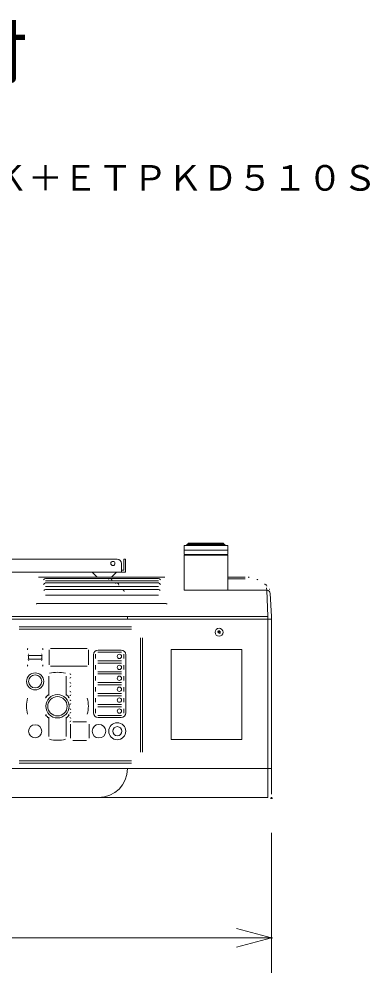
# Model space of a CAD drawing. Units: millimetres, scale not verified. Extents: x -63 to 62, y -56 to 57.
# Drawn here: x 36 to 56, y 2.3 to 56.8 of the extents above; entities that cross this region are included whole.
import ezdxf
from ezdxf.enums import TextEntityAlignment as Align

# ---------------------------------------------------------------- set-up
doc = ezdxf.new("R2010")
doc.units = ezdxf.units.MM
doc.header["$LTSCALE"] = 0.125
doc.header["$PDMODE"] = 32
doc.header["$PDSIZE"] = 0.0625
for name, color, linetype, lineweight in [('0-0_0', 7, 'Continuous', 18), ('0-5_GAIKEI', 7, 'Continuous', 18), ('0-6_SUNPO', 7, 'Continuous', 18), ('0-8_S1', 1, 'Continuous', 18)]:
    doc.layers.add(name, color=color, linetype=linetype, lineweight=lineweight)
for name, color, linetype in [('0-2_DEFPOINTS', 7, 'Continuous'), ('0-4_MOJI1', 7, 'Continuous'), ('0-7_TOUROKU', 7, 'Continuous')]:
    doc.layers.add(name, color=color, linetype=linetype)
doc.styles.add('ＭＳ ゴシック', font='')
doc.styles.get('ＭＳ ゴシック').set_extended_font_data('MS Gothic')

# ---------------------------------------------------------------- blocks, each defined once
blk = doc.blocks.new('_OPEN30')
at = {"layer": '0-0_0'}
blk.add_line((0, 0), (-1, 0), dxfattribs=at)
blk.add_lwpolyline([(-1, 0.26795), (0, 0), (-1, -0.26795)], dxfattribs=at)
blk = doc.blocks.new('D5')
at = {"layer": '0-2_DEFPOINTS'}
for p in [(13.0527, 10.2104), (53.0527, 10.2104), (53.0527, 2.2104)]:
    blk.add_point(p, dxfattribs=at)
at = {"layer": '0-6_SUNPO'}
for p, q in [((13.0527, 8.2104), (13.0527, 0.2104)), ((53.0527, 8.2104), (53.0527, 0.2104)), ((15.0527, 2.2104), (51.0527, 2.2104))]:
    blk.add_line(p, q, dxfattribs=at)
at = {"layer": '0-6_SUNPO', "xscale": 2, "yscale": 2, "rotation": 180}
blk.add_blockref('_OPEN30', (13.0527, 2.2104), dxfattribs=at)
at = {"layer": '0-6_SUNPO', "xscale": 2, "yscale": 2}
blk.add_blockref('_OPEN30', (53.0527, 2.2104), dxfattribs=at)
at = {"layer": '0-6_SUNPO', "style": 'ＭＳ ゴシック'}
blk.add_text('800', height=1.833, dxfattribs=at).set_placement((31.1777, 2.7104), align=Align.BOTTOM_LEFT)

msp = doc.modelspace()

# ---------------------------------------------------------------- linework, layer by layer
at = {"layer": '0-5_GAIKEI', "color": 1}
for p, q in [((45.5382, 26.6999), (45.6132, 26.7749)), ((47.7507, 26.7374), (45.5757, 26.7374)), ((45.6132, 26.7749), (47.7132, 26.7749)), ((45.6507, 26.7749), (45.6507, 26.8499)), ((45.6507, 26.8499), (47.6757, 26.8499)), ((47.6757, 26.7749), (47.6757, 26.8499)), ((47.7132, 26.7749), (47.7882, 26.6999)), ((45.4132, 26.4499), (47.9132, 26.4499)), ((47.9132, 26.1999), (45.4132, 26.1999)), ((45.6132, 26.1499), (45.6132, 26.1999)), ((46.6632, 26.1499), (46.6632, 26.1999)), ((47.7132, 26.1999), (47.7132, 26.1499)), ((45.4132, 26.1499), (47.9132, 26.1499)), ((37.4882, 24.825), (43.9382, 24.825)), ((37.4882, 24.6788), (43.9382, 24.6788)), ((37.4882, 24.5639), (43.9382, 24.5639)), ((47.9132, 24.8055), (48.9132, 24.8055)), ((37.4882, 24.3543), (43.9382, 24.3543)), ((37.4882, 24.1989), (43.9382, 24.1989)), ((45.4132, 24.1499), (50.1448, 24.1499)), ((50.0642, 24.4587), (50.136, 24.465)), ((50.1448, 24.1499), (50.1358, 24.2951)), ((50.1432, 24.3831), (50.136, 24.465)), ((50.1448, 24.1499), (50.2139, 22.6499)), ((37.4882, 23.8588), (43.9382, 23.8588)), ((36.9857, 23.3937), (44.3862, 23.3937)), ((50.2132, 22.6499), (13.9132, 22.6499)), ((14.1132, 22.4999), (50.2132, 22.4999)), ((44.4132, 22.6499), (36.9632, 22.6499)), ((45.4132, 22.6499), (50.2139, 22.6499)), ((50.2132, 22.6499), (50.2132, 22.4999)), ((50.2132, 22.4999), (50.4132, 22.4999)), ((50.2132, 22.4999), (50.2132, 13.9499)), ((35.9757, 22.0579), (42.4057, 22.0579)), ((43.0337, 21.4299), (43.0337, 14.8999)), ((44.6632, 20.7649), (44.6632, 15.6149)), ((48.7132, 20.7649), (44.6632, 20.7649)), ((48.7132, 15.6149), (48.7132, 20.7649)), ((44.6632, 15.6149), (48.7132, 15.6149)), ((42.4057, 14.2719), (35.9757, 14.2719)), ((50.2132, 13.9499), (14.1132, 13.9499)), ((50.2132, 13.9499), (50.4132, 13.9499)), ((50.2132, 13.9499), (50.2132, 12.2999))]:
    msp.add_line(p, q, dxfattribs=at)
at = {"layer": '0-5_GAIKEI'}
for p, q in [((45.4132, 26.1999), (45.4132, 26.6999)), ((45.4132, 26.6999), (47.9132, 26.6999)), ((47.9132, 26.6999), (47.9132, 26.1999)), ((45.4132, 24.1499), (45.4132, 26.1499)), ((47.9132, 24.1499), (47.9132, 26.1499)), ((44.3064, 24.8999), (37.07, 24.8999)), ((45.4132, 24.1499), (45.4132, 24.8999)), ((48.9132, 24.8999), (47.9132, 24.8999)), ((47.9132, 24.1499), (47.9132, 24.8999)), ((50.4132, 22.6499), (50.3446, 23.9603)), ((50.4132, 22.4999), (50.4132, 22.6499)), ((50.4132, 12.4999), (50.4132, 22.4999)), ((35.97, 21.9325), (42.4114, 21.9325)), ((47.3682, 21.822), (47.3682, 21.7999)), ((47.3733, 21.8249), (47.4532, 21.8249)), ((47.4682, 21.8147), (47.4682, 21.7999)), ((42.9107, 14.8915), (42.9107, 21.4332)), ((47.3682, 21.7499), (47.3282, 21.7499)), ((47.332, 21.7749), (47.4682, 21.7749)), ((47.3445, 21.7999), (47.3682, 21.7999)), ((47.3682, 21.7999), (47.4682, 21.7999)), ((47.4465, 21.6717), (47.3682, 21.7499)), ((47.4682, 21.7749), (47.4682, 21.6851)), ((47.4715, 21.688), (47.4715, 21.7749)), ((37.6882, 20.7399), (37.6882, 19.8899)), ((39.8632, 20.8149), (37.7632, 20.8149)), ((39.9382, 19.8899), (39.9382, 20.7399)), ((41.8132, 20.7252), (40.4882, 20.7252)), ((36.5032, 20.3749), (36.5032, 20.2549)), ((37.2232, 20.4249), (36.5532, 20.4249)), ((36.5532, 20.2049), (37.2232, 20.2049)), ((37.2732, 20.2549), (37.2732, 20.3749)), ((40.2279, 20.4649), (40.2279, 17.1399)), ((40.3415, 20.244), (40.3415, 20.4875)), ((40.3415, 20.4875), (40.3424, 20.4866)), ((40.4665, 20.6125), (41.835, 20.6125)), ((41.96, 20.4875), (41.96, 20.244)), ((42.0736, 17.1399), (42.0736, 20.4649)), ((37.7632, 19.8149), (39.8632, 19.8149)), ((40.3415, 19.8625), (40.3424, 19.8616)), ((40.3415, 19.619), (40.3415, 19.8625)), ((41.835, 20.119), (40.4665, 20.119)), ((40.4665, 19.9875), (41.835, 19.9875)), ((41.96, 19.8625), (41.96, 19.619)), ((37.6709, 19.2361), (37.6709, 18.1918)), ((38.6556, 18.1918), (38.6556, 19.2361)), ((40.3415, 18.994), (40.3415, 19.2375)), ((40.3415, 19.2375), (40.3424, 19.2366)), ((41.835, 19.494), (40.4665, 19.494)), ((40.4665, 19.3625), (41.835, 19.3625)), ((41.96, 19.2375), (41.96, 18.994)), ((40.3415, 18.6125), (40.3424, 18.6116)), ((40.3415, 18.369), (40.3415, 18.6125)), ((41.835, 18.869), (40.4665, 18.869)), ((40.4665, 18.7375), (41.835, 18.7375)), ((41.96, 18.6125), (41.96, 18.369)), ((37.4863, 18.0072), (37.5426, 18.01)), ((37.6709, 18.1918), (37.6681, 18.1355)), ((38.6556, 18.1918), (38.6584, 18.1355)), ((38.7838, 18.01), (38.8401, 18.0072)), ((41.835, 18.244), (40.4665, 18.244)), ((40.4665, 18.1125), (41.835, 18.1125)), ((40.3415, 17.744), (40.3415, 17.9875)), ((40.3415, 17.9875), (40.3424, 17.9866)), ((41.835, 17.619), (40.4665, 17.619)), ((40.4665, 17.4866), (41.835, 17.4866)), ((41.96, 17.9875), (41.96, 17.744)), ((37.4863, 17.0225), (37.5426, 17.0197)), ((38.7838, 17.0197), (38.8401, 17.0225)), ((40.3415, 17.3616), (40.3424, 17.3608)), ((40.3415, 17.1181), (40.3415, 17.3616)), ((41.835, 16.9931), (40.4665, 16.9931)), ((41.96, 17.3616), (41.96, 17.1181)), ((37.6681, 16.8943), (37.6709, 16.838)), ((37.6709, 16.838), (37.6709, 15.7936)), ((38.6584, 16.8943), (38.6556, 16.838)), ((38.6556, 15.7936), (38.6556, 16.838)), ((38.9025, 16.4842), (38.9025, 15.6956)), ((39.8325, 16.6256), (39.0439, 16.6256)), ((39.9739, 15.6956), (39.9739, 16.4842)), ((40.4882, 16.8795), (41.8132, 16.8795)), ((39.0439, 15.5542), (39.8325, 15.5542)), ((42.4114, 14.3922), (35.97, 14.3922)), ((14.1132, 12.2999), (50.2132, 12.2999))]:
    msp.add_line(p, q, dxfattribs=at)
for centre, radius in [((47.4132, 21.7499), 0.2266), ((41.7132, 20.3657), 0.1246), ((41.7132, 19.7407), 0.1246), ((36.8882, 18.9399), 0.4879), ((36.8882, 18.9399), 0.3728), ((41.7132, 19.1157), 0.1246), ((41.7132, 18.4907), 0.1246), ((38.1632, 17.5149), 0.6672), ((38.1632, 17.5149), 0.5537), ((41.7132, 17.8657), 0.1246), ((41.7132, 17.2399), 0.1246), ((36.8882, 16.0899), 0.3728), ((40.5382, 16.0899), 0.3878), ((41.5882, 16.0899), 0.4879), ((41.5886, 16.0899), 0.261)]:
    msp.add_circle(centre, radius, dxfattribs=at)
at = {"layer": '0-5_GAIKEI', "color": 1}
for centre, radius, start, end in [((37.4882, 24.7), 0.125, 90, 159.77582), ((37.4882, 24.4389), 0.125, 90, 159.29233), ((41.1572, 24.7), 0.125, 350.25475, 138.09303), ((41.5516, 24.4389), 0.125, 3, 124.26832), ((43.9382, 24.7), 0.125, 20.23898, 90), ((43.9382, 24.4389), 0.125, 20.71039, 90), ((49.1062, 24.8439), 0.05, 56.69444, 110.08818), ((49.5876, 24.7158), 0.05, 34.46509, 98.17632), ((37.4882, 24.0739), 0.125, 90, 154.48386), ((41.8525, 24.0739), 0.125, 3, 109.74274), ((43.9382, 24.0739), 0.125, 25.49853, 90), ((50.0115, 24.4541), 0.05, 8.72919, 89.83869), ((50.1448, 23.9499), 0.2, 3, 90), ((40.521, 22.4999), 1.65, 0, 5.21591), ((38.876, 19.3249), 0.0491, 0, 90), ((38.876, 19.1749), 0.0491, 270, 0), ((38.876, 18.8249), 0.0491, 0, 90), ((38.876, 18.6749), 0.0491, 270, 0), ((38.876, 18.3249), 0.0491, 0, 90), ((38.876, 18.1749), 0.0491, 270, 0), ((38.876, 17.8249), 0.0491, 0, 90), ((38.876, 17.6749), 0.0491, 270, 0), ((38.876, 17.3249), 0.0491, 0, 90), ((38.876, 17.1749), 0.0491, 270, 0), ((38.876, 16.8249), 0.0491, 0, 90), ((38.876, 16.6749), 0.0491, 270, 0)]:
    msp.add_arc(centre, radius, start, end, dxfattribs=at)
at = {"layer": '0-5_GAIKEI'}
for centre, radius, start, end in [((40.4882, 20.4649), 0.2604, 90, 180), ((41.8132, 20.4649), 0.2604, 0, 90), ((38.1632, 17.5149), 1.9419, 76.43962, 103.56038), ((38.1632, 17.5149), 0.837, 126.03135, 143.96865), ((38.1632, 17.5149), 0.837, 36.03135, 53.96865), ((38.1632, 17.5149), 1.7692, 164.98688, 195.01312), ((38.1632, 17.5149), 1.7692, 0, 15.01312), ((38.1632, 17.5149), 1.7692, 344.98688, 0), ((38.1632, 17.5149), 0.837, 216.03135, 233.96865), ((38.1632, 17.5149), 0.837, 306.03135, 323.96865), ((40.4882, 17.1399), 0.2604, 180, 270), ((41.8132, 17.1399), 0.2604, 270, 0), ((38.1632, 17.5149), 1.9419, 256.43962, 283.56038), ((40.521, 13.9499), 1.65, 270, 0)]:
    msp.add_arc(centre, radius, start, end, dxfattribs=at)
at = {"layer": '0-5_GAIKEI', "color": 1}
for centre, major_axis, ratio, start_param, end_param in [((50.1782, 24.1111), (0.1207, 0.089), 0.196183, 0, 0.257452), ((36.9857, 23.3806), (0.1497, -0.0096), 0.086979, 4.4096549, 4.7068159), ((44.3862, 23.3806), (0.1496, 0.011), 0.086921, 4.718805, 5.0732485)]:
    msp.add_ellipse(centre, major_axis=major_axis, ratio=ratio, start_param=start_param, end_param=end_param, dxfattribs=at)
at = {"layer": '0-5_GAIKEI'}
for centre, major_axis, ratio, start_param, end_param in [((36.4825, 20.6513), (-0.0173, 0.1635), 0.152026, 6.2670585, 7.2447173), ((37.294, 20.6513), (-0.0173, -0.1635), 0.152026, 2.1800607, 3.1577195), ((36.4857, 20.6213), (-0.0007, 0.2431), 0.001816, 2.402205, 2.5498975), ((36.4857, 20.0085), (-0.0007, -0.2431), 0.001816, 3.7332876, 3.8809801), ((36.5366, 20.4415), (-0.0205, 0.0458), 0.995964, 5.9227839, 6.7017324), ((36.5532, 20.3749), (0.0354, -0.0354), 0.999695, 2.3563468, 3.9268385), ((36.5532, 20.2549), (0.0354, 0.0354), 0.999695, 2.3563468, 3.9268385), ((37.2232, 20.3749), (-0.0354, -0.0354), 0.999695, 2.3563468, 3.9268385), ((37.2232, 20.2549), (-0.0354, 0.0354), 0.999695, 2.3563468, 3.9268385), ((37.2398, 20.4415), (-0.0205, -0.0458), 0.995964, 2.7230453, 3.5019939), ((37.2908, 20.6213), (-0.0007, -0.2431), 0.001816, 0.5916945, 0.7393882), ((37.2908, 20.0085), (-0.0007, 0.2431), 0.001816, 5.543797, 5.6914907), ((36.4825, 19.9784), (0.0173, 0.1635), 0.152026, 2.1800607, 3.1577195), ((36.5366, 20.1883), (-0.0205, -0.0458), 0.995964, 5.8646382, 6.6435865), ((37.2398, 20.1883), (-0.0205, 0.0458), 0.995964, 2.7811914, 3.56014), ((37.294, 19.9784), (0.0173, -0.1635), 0.152026, 6.2670585, 7.2447173)]:
    msp.add_ellipse(centre, major_axis=major_axis, ratio=ratio, start_param=start_param, end_param=end_param, dxfattribs=at)
at = {"layer": '0-8_S1'}
for p, q in [((17.5132, 25.9225), (41.5796, 25.9225)), ((41.8231, 25.679), (41.8231, 25.192)), ((42.0666, 25.9225), (41.9692, 25.9225)), ((41.9692, 25.679), (41.9692, 25.9225)), ((41.9692, 25.2894), (41.9692, 25.679)), ((42.0666, 25.679), (42.0666, 25.9225)), ((42.0666, 25.192), (42.0666, 25.679)), ((17.5132, 25.192), (41.8231, 25.192)), ((40.1515, 25.192), (40.4436, 24.8999)), ((41.5469, 25.1921), (41.2547, 24.8999)), ((41.8231, 25.2894), (41.9692, 25.2894)), ((41.8231, 25.192), (42.0666, 25.192)), ((40.4436, 24.8999), (41.2547, 24.8999))]:
    msp.add_line(p, q, dxfattribs=at)
msp.add_circle((41.3361, 25.679), 0.1217, dxfattribs=at)
msp.add_arc((41.5796, 25.679), 0.2435, 0.00004, 90.00002, dxfattribs=at)

# ---------------------------------------------------------------- block references
at = {"layer": '0-6_SUNPO'}
msp.add_blockref('D5', (-2.6395, 2.0602), dxfattribs=at)

# ---------------------------------------------------------------- texts
at = {"layer": '0-4_MOJI1', "style": 'ＭＳ ゴシック'}
msp.add_text('ＤＬＰ方式プロジェクター天吊り金具付', height=2.933, dxfattribs=at).set_placement((-35.5238, 52.552), align=Align.BOTTOM_LEFT)
at = {"layer": '0-7_TOUROKU', "style": 'ＭＳ ゴシック'}
msp.add_text('ＰＴＤＳ２０Ｋ＋ＥＴＰＫＤ５１０Ｓ', height=1.466, dxfattribs=at).set_placement((22.4761, 46.552), align=Align.BOTTOM_LEFT)

doc.saveas('drawing.dxf')
